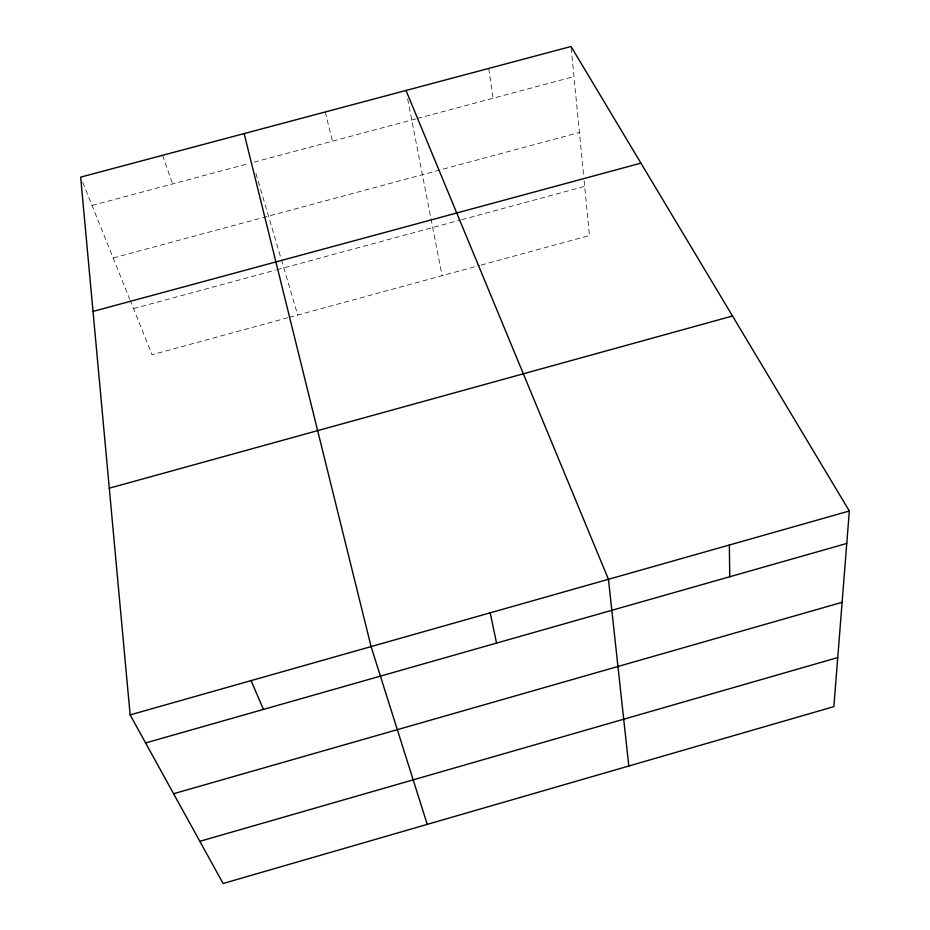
<?xml version="1.0" encoding="UTF-8"?>
<svg xmlns="http://www.w3.org/2000/svg" width="930" height="930" viewBox="0 0 930 930"><rect width="100%" height="100%" fill="white"/><g stroke="black" fill="none" stroke-linecap="round" stroke-linejoin="round"><path stroke-width="0.7" stroke-dasharray="4.65 3.49" d="M133.502 308.597L275.466 270.142M276.861 269.77L460.397 220.038M461.792 219.666L584.679 186.372M287.94 317.7L152.043 354.737L130.281 300.599M289.335 317.328L479.717 265.445M481.112 265.062L589.469 235.534L583.854 177.863M113.146 257.947L579.425 132.444M92.047 205.46L248.543 163.622M254.088 162.134L415.954 118.866M417.349 118.482L573.973 76.609M82.735 182.28L129.747 299.274M162.611 155.298L172.573 183.931M255.936 173.503L280.988 258.354M281.383 259.714L297.716 315.038M325.279 111.972L332.417 141.197M407.642 98.894L442.087 275.699M488.727 68.425L493.063 98.243M571.183 47.93L583.715 176.444"/><path stroke-width="1.4" d="M849.334 511L833.861 706.637L223.095 883.5L130.142 714.903L80.666 177.13L571.043 46.5L849.334 511L130.142 714.903M199.834 841.313L837.744 657.568M173.596 793.732L842.115 602.315M145.603 742.942L846.765 543.457M109.287 488.204L732.515 316.014M93.023 311.434L640.921 163.145M251.065 680.621L263.434 709.416M405.992 90.466L608.441 579.297L628.819 766.018M427.242 824.387L371.082 646.594L244.148 133.583M490.203 612.823L496.539 643.107M729.353 545.027L729.736 576.751"/></g></svg>
